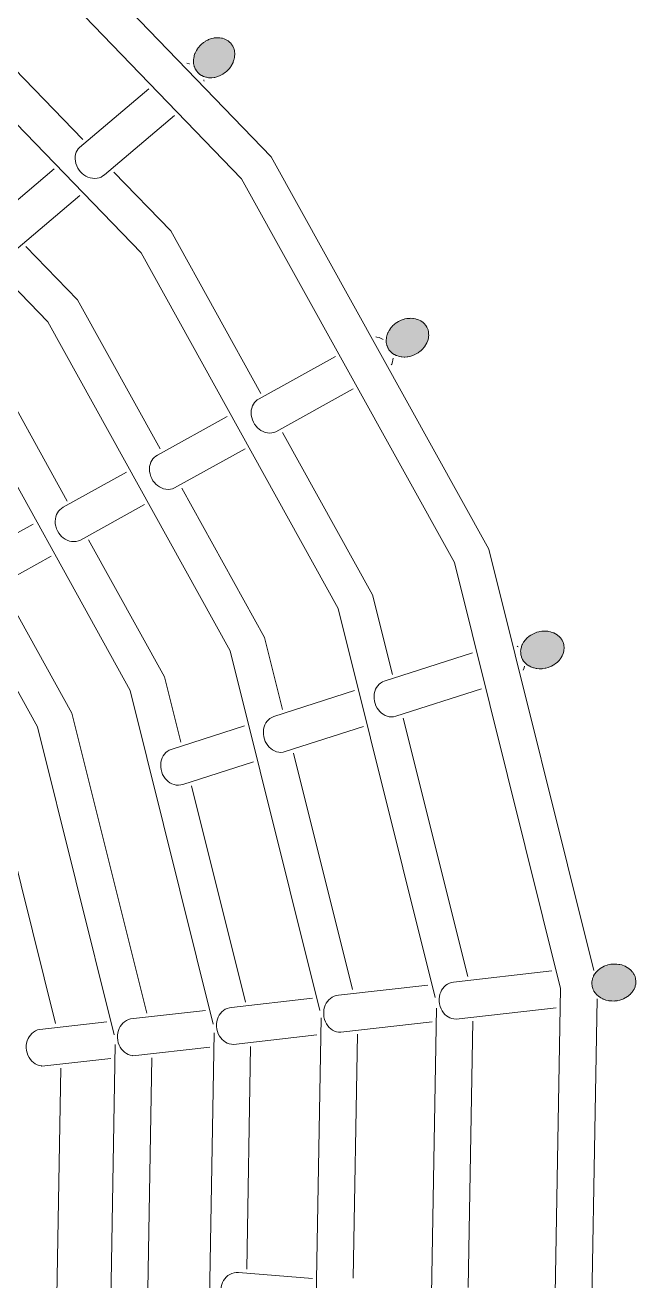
# Model space of a CAD drawing. Header units: millimetres. Extents: x -31757 to 121236, y -27283 to 63658.
# Drawn here: x 51693 to 51991, y 47316 to 47928 of the extents above; entities that cross this region are included whole.
import ezdxf

# ---------------------------------------------------------------- set-up
doc = ezdxf.new("R2010")
doc.units = ezdxf.units.MM
doc.layers.add('02_切断（家具）', color=8, linetype='Continuous', lineweight=18)
doc.layers.add('11_見えがかり（家具）', color=8, linetype='Continuous', lineweight=9)

msp = doc.modelspace()

# ---------------------------------------------------------------- hatches: boundary and pattern name
at = {"layer": '02_切断（家具）'}
for points in [[(51791.46, 47920.51), (51792.09, 47920.09), (51792.37, 47919.89), (51792.92, 47919.39), (51793.17, 47919.16), (51793.66, 47918.55), (51793.88, 47918.28), (51794.29, 47917.58), (51794.48, 47917.26), (51794.78, 47916.47), (51794.92, 47916.12), (51795.11, 47915.26), (51795.2, 47914.88), (51795.26, 47913.97), (51795.29, 47913.57), (51795.22, 47912.63), (51795.19, 47912.23), (51794.99, 47911.29), (51794.9, 47910.9), (51794.58, 47909.99), (51794.45, 47909.61), (51794.02, 47908.74), (51793.85, 47908.4), (51793.33, 47907.59), (51793.13, 47907.28), (51792.54, 47906.55), (51792.32, 47906.28), (51791.65, 47905.61), (51791.41, 47905.36), (51790.64, 47904.73), (51790.36, 47904.5), (51789.49, 47903.93), (51789.2, 47903.74), (51788.24, 47903.26), (51787.93, 47903.1), (51786.91, 47902.73), (51786.58, 47902.61), (51785.53, 47902.37), (51785.2, 47902.29), (51784.14, 47902.19), (51783.82, 47902.15), (51782.78, 47902.19), (51782.48, 47902.2), (51781.49, 47902.38), (51781.21, 47902.42), (51780.3, 47902.72), (51780.05, 47902.81), (51779.23, 47903.21), (51779.01, 47903.32), (51778.3, 47903.81), (51778.1, 47903.94), (51777.47, 47904.52), (51777.3, 47904.68), (51776.74, 47905.37), (51776.59, 47905.56), (51776.12, 47906.35), (51775.99, 47906.57), (51775.64, 47907.47), (51775.55, 47907.71), (51775.33, 47908.68), (51775.27, 47908.95), (51775.2, 47909.97), (51775.18, 47910.26), (51775.26, 47911.3), (51775.28, 47911.6), (51775.5, 47912.62), (51775.57, 47912.93), (51775.92, 47913.91), (51776.02, 47914.22), (51776.48, 47915.14), (51776.62, 47915.43), (51777.17, 47916.27), (51777.34, 47916.55), (51777.95, 47917.3), (51778.15, 47917.55), (51778.83, 47918.23), (51779.06, 47918.47), (51779.83, 47919.1), (51780.11, 47919.33), (51780.96, 47919.88), (51781.27, 47920.09), (51782.19, 47920.55), (51782.54, 47920.73), (51783.51, 47921.08), (51783.89, 47921.22), (51784.87, 47921.45), (51785.27, 47921.54), (51786.24, 47921.64), (51786.65, 47921.68), (51787.59, 47921.64), (51787.99, 47921.63), (51788.88, 47921.47), (51789.26, 47921.41), (51790.07, 47921.14), (51790.42, 47921.03), (51791.14, 47920.67)], [(51885.87, 47783.77), (51886.5, 47783.33), (51886.79, 47783.13), (51887.35, 47782.62), (51887.6, 47782.39), (51888.1, 47781.78), (51888.32, 47781.51), (51888.73, 47780.81), (51888.92, 47780.5), (51889.22, 47779.72), (51889.36, 47779.37), (51889.54, 47778.53), (51889.63, 47778.16), (51889.68, 47777.28), (51889.7, 47776.88), (51889.61, 47775.98), (51889.58, 47775.59), (51889.36, 47774.69), (51889.27, 47774.3), (51888.92, 47773.43), (51888.78, 47773.06), (51888.33, 47772.24), (51888.14, 47771.9), (51887.6, 47771.15), (51887.39, 47770.85), (51886.78, 47770.17), (51886.54, 47769.9), (51885.85, 47769.28), (51885.59, 47769.04), (51884.8, 47768.46), (51884.51, 47768.24), (51883.61, 47767.73), (51883.3, 47767.54), (51882.32, 47767.11), (51881.98, 47766.96), (51880.94, 47766.64), (51880.59, 47766.54), (51879.51, 47766.34), (51879.17, 47766.27), (51878.08, 47766.21), (51877.74, 47766.19), (51876.68, 47766.26), (51876.37, 47766.28), (51875.36, 47766.49), (51875.07, 47766.55), (51874.14, 47766.87), (51873.87, 47766.96), (51873.05, 47767.38), (51872.81, 47767.49), (51872.09, 47767.99), (51871.89, 47768.13), (51871.25, 47768.71), (51871.08, 47768.87), (51870.51, 47769.57), (51870.36, 47769.75), (51869.89, 47770.55), (51869.76, 47770.76), (51869.42, 47771.65), (51869.32, 47771.89), (51869.11, 47772.84), (51869.05, 47773.1), (51869, 47774.1), (51868.98, 47774.38), (51869.08, 47775.39), (51869.1, 47775.67), (51869.34, 47776.67), (51869.42, 47776.96), (51869.79, 47777.91), (51869.9, 47778.2), (51870.39, 47779.08), (51870.54, 47779.36), (51871.11, 47780.16), (51871.29, 47780.41), (51871.93, 47781.13), (51872.14, 47781.36), (51872.85, 47782), (51873.09, 47782.22), (51873.89, 47782.81), (51874.17, 47783.02), (51875.07, 47783.53), (51875.38, 47783.72), (51876.35, 47784.14), (51876.7, 47784.3), (51877.71, 47784.61), (51878.09, 47784.72), (51879.11, 47784.91), (51879.51, 47784.99), (51880.53, 47785.04), (51880.94, 47785.07), (51881.91, 47785), (51882.31, 47784.98), (51883.23, 47784.79), (51883.61, 47784.71), (51884.44, 47784.43), (51884.81, 47784.3), (51885.54, 47783.93)], [(51951.69, 47631.3), (51952.35, 47630.85), (51952.64, 47630.65), (51953.22, 47630.12), (51953.47, 47629.89), (51953.98, 47629.28), (51954.21, 47629), (51954.64, 47628.3), (51954.83, 47627.99), (51955.14, 47627.22), (51955.28, 47626.87), (51955.48, 47626.05), (51955.56, 47625.68), (51955.62, 47624.81), (51955.64, 47624.43), (51955.56, 47623.55), (51955.52, 47623.16), (51955.3, 47622.3), (51955.21, 47621.92), (51954.86, 47621.09), (51954.72, 47620.73), (51954.26, 47619.95), (51954.07, 47619.62), (51953.53, 47618.91), (51953.3, 47618.61), (51952.69, 47617.98), (51952.44, 47617.72), (51951.75, 47617.15), (51951.47, 47616.92), (51950.67, 47616.39), (51950.37, 47616.18), (51949.46, 47615.72), (51949.13, 47615.54), (51948.14, 47615.17), (51947.79, 47615.03), (51946.73, 47614.76), (51946.37, 47614.66), (51945.28, 47614.51), (51944.91, 47614.46), (51943.81, 47614.44), (51943.45, 47614.44), (51942.38, 47614.55), (51942.04, 47614.58), (51941.02, 47614.82), (51940.71, 47614.89), (51939.77, 47615.23), (51939.49, 47615.34), (51938.65, 47615.78), (51938.4, 47615.9), (51937.67, 47616.41), (51937.46, 47616.56), (51936.81, 47617.15), (51936.62, 47617.32), (51936.04, 47618.02), (51935.88, 47618.21), (51935.4, 47619), (51935.27, 47619.22), (51934.91, 47620.1), (51934.81, 47620.33), (51934.6, 47621.28), (51934.54, 47621.53), (51934.47, 47622.51), (51934.46, 47622.78), (51934.55, 47623.77), (51934.57, 47624.04), (51934.82, 47625.01), (51934.89, 47625.29), (51935.27, 47626.21), (51935.38, 47626.48), (51935.88, 47627.33), (51936.03, 47627.59), (51936.62, 47628.36), (51936.8, 47628.59), (51937.45, 47629.27), (51937.66, 47629.48), (51938.39, 47630.09), (51938.62, 47630.29), (51939.46, 47630.84), (51939.73, 47631.03), (51940.65, 47631.5), (51940.97, 47631.66), (51941.96, 47632.04), (51942.31, 47632.18), (51943.35, 47632.45), (51943.73, 47632.54), (51944.79, 47632.69), (51945.19, 47632.74), (51946.24, 47632.76), (51946.64, 47632.77), (51947.65, 47632.67), (51948.05, 47632.62), (51949, 47632.41), (51949.39, 47632.32), (51950.24, 47632), (51950.61, 47631.87), (51951.37, 47631.48)], [(51986.39, 47469.04), (51987.08, 47468.56), (51987.37, 47468.35), (51987.97, 47467.81), (51988.23, 47467.57), (51988.77, 47466.95), (51989, 47466.67), (51989.45, 47465.96), (51989.65, 47465.65), (51989.99, 47464.88), (51990.14, 47464.53), (51990.35, 47463.71), (51990.45, 47463.34), (51990.53, 47462.49), (51990.56, 47462.1), (51990.5, 47461.25), (51990.47, 47460.86), (51990.27, 47460.02), (51990.18, 47459.65), (51989.85, 47458.84), (51989.71, 47458.49), (51989.27, 47457.74), (51989.08, 47457.42), (51988.55, 47456.74), (51988.32, 47456.45), (51987.72, 47455.86), (51987.47, 47455.61), (51986.79, 47455.07), (51986.51, 47454.85), (51985.72, 47454.36), (51985.4, 47454.16), (51984.51, 47453.74), (51984.16, 47453.57), (51983.18, 47453.24), (51982.81, 47453.12), (51981.77, 47452.89), (51981.38, 47452.81), (51980.29, 47452.7), (51979.91, 47452.66), (51978.81, 47452.69), (51978.44, 47452.69), (51977.36, 47452.84), (51977, 47452.89), (51975.97, 47453.15), (51975.65, 47453.24), (51974.69, 47453.61), (51974.4, 47453.72), (51973.54, 47454.18), (51973.28, 47454.32), (51972.53, 47454.85), (51972.31, 47455), (51971.63, 47455.61), (51971.44, 47455.78), (51970.84, 47456.49), (51970.67, 47456.69), (51970.16, 47457.49), (51970.02, 47457.71), (51969.64, 47458.59), (51969.53, 47458.83), (51969.29, 47459.77), (51969.22, 47460.02), (51969.14, 47460.99), (51969.11, 47461.25), (51969.18, 47462.23), (51969.2, 47462.5), (51969.43, 47463.45), (51969.49, 47463.71), (51969.86, 47464.62), (51969.96, 47464.87), (51970.45, 47465.7), (51970.59, 47465.94), (51971.18, 47466.69), (51971.35, 47466.91), (51972, 47467.56), (51972.2, 47467.75), (51972.94, 47468.33), (51973.16, 47468.51), (51974, 47469.03), (51974.27, 47469.2), (51975.2, 47469.64), (51975.51, 47469.78), (51976.52, 47470.13), (51976.86, 47470.24), (51977.92, 47470.47), (51978.29, 47470.55), (51979.37, 47470.66), (51979.76, 47470.69), (51980.83, 47470.67), (51981.24, 47470.67), (51982.27, 47470.53), (51982.67, 47470.47), (51983.64, 47470.22), (51984.03, 47470.12), (51984.91, 47469.78), (51985.28, 47469.63), (51986.06, 47469.21)]]:
    msp.add_hatch(color=8, dxfattribs=at).paths.add_polyline_path(points)

# ---------------------------------------------------------------- linework, layer by layer
for points in [[(51791.46, 47920.51), (51792.09, 47920.09), (51792.37, 47919.89), (51792.92, 47919.39), (51793.17, 47919.16), (51793.66, 47918.55), (51793.88, 47918.28), (51794.29, 47917.58), (51794.48, 47917.26), (51794.78, 47916.47), (51794.92, 47916.12), (51795.11, 47915.26), (51795.2, 47914.88), (51795.26, 47913.97), (51795.29, 47913.57), (51795.22, 47912.63), (51795.19, 47912.23), (51794.99, 47911.29), (51794.9, 47910.9), (51794.58, 47909.99), (51794.45, 47909.61), (51794.02, 47908.74), (51793.85, 47908.4), (51793.33, 47907.59), (51793.13, 47907.28), (51792.54, 47906.55), (51792.32, 47906.28), (51791.65, 47905.61), (51791.41, 47905.36), (51790.64, 47904.73), (51790.36, 47904.5), (51789.49, 47903.93), (51789.2, 47903.74), (51788.24, 47903.26), (51787.93, 47903.1), (51786.91, 47902.73), (51786.58, 47902.61), (51785.53, 47902.37), (51785.2, 47902.29), (51784.14, 47902.19), (51783.82, 47902.15), (51782.78, 47902.19), (51782.48, 47902.2), (51781.49, 47902.38), (51781.21, 47902.42), (51780.3, 47902.72), (51780.05, 47902.81), (51779.23, 47903.21), (51779.01, 47903.32), (51778.3, 47903.81), (51778.1, 47903.94), (51777.47, 47904.52), (51777.3, 47904.68), (51776.74, 47905.37), (51776.59, 47905.56), (51776.12, 47906.35), (51775.99, 47906.57), (51775.64, 47907.47), (51775.55, 47907.71), (51775.33, 47908.68), (51775.27, 47908.95), (51775.2, 47909.97), (51775.18, 47910.26), (51775.26, 47911.3), (51775.28, 47911.6), (51775.5, 47912.62), (51775.57, 47912.93), (51775.92, 47913.91), (51776.02, 47914.22), (51776.48, 47915.14), (51776.62, 47915.43), (51777.17, 47916.27), (51777.34, 47916.55), (51777.95, 47917.3), (51778.15, 47917.55), (51778.83, 47918.23), (51779.06, 47918.47), (51779.83, 47919.1), (51780.11, 47919.33), (51780.96, 47919.88), (51781.27, 47920.09), (51782.19, 47920.55), (51782.54, 47920.73), (51783.51, 47921.08), (51783.89, 47921.22), (51784.87, 47921.45), (51785.27, 47921.54), (51786.24, 47921.64), (51786.65, 47921.68), (51787.59, 47921.64), (51787.99, 47921.63), (51788.88, 47921.47), (51789.26, 47921.41), (51790.07, 47921.14), (51790.42, 47921.03), (51791.14, 47920.67), (51791.46, 47920.51)], [(51885.87, 47783.77), (51886.5, 47783.33), (51886.79, 47783.13), (51887.35, 47782.62), (51887.6, 47782.39), (51888.1, 47781.78), (51888.32, 47781.51), (51888.73, 47780.81), (51888.92, 47780.5), (51889.22, 47779.72), (51889.36, 47779.37), (51889.54, 47778.53), (51889.63, 47778.16), (51889.68, 47777.28), (51889.7, 47776.88), (51889.61, 47775.98), (51889.58, 47775.59), (51889.36, 47774.69), (51889.27, 47774.3), (51888.92, 47773.43), (51888.78, 47773.06), (51888.33, 47772.24), (51888.14, 47771.9), (51887.6, 47771.15), (51887.39, 47770.85), (51886.78, 47770.17), (51886.54, 47769.9), (51885.85, 47769.28), (51885.59, 47769.04), (51884.8, 47768.46), (51884.51, 47768.24), (51883.61, 47767.73), (51883.3, 47767.54), (51882.32, 47767.11), (51881.98, 47766.96), (51880.94, 47766.64), (51880.59, 47766.54), (51879.51, 47766.34), (51879.17, 47766.27), (51878.08, 47766.21), (51877.74, 47766.19), (51876.68, 47766.26), (51876.37, 47766.28), (51875.36, 47766.49), (51875.07, 47766.55), (51874.14, 47766.87), (51873.87, 47766.96), (51873.05, 47767.38), (51872.81, 47767.49), (51872.09, 47767.99), (51871.89, 47768.13), (51871.25, 47768.71), (51871.08, 47768.87), (51870.51, 47769.57), (51870.36, 47769.75), (51869.89, 47770.55), (51869.76, 47770.76), (51869.42, 47771.65), (51869.32, 47771.89), (51869.11, 47772.84), (51869.05, 47773.1), (51869, 47774.1), (51868.98, 47774.38), (51869.08, 47775.39), (51869.1, 47775.67), (51869.34, 47776.67), (51869.42, 47776.96), (51869.79, 47777.91), (51869.9, 47778.2), (51870.39, 47779.08), (51870.54, 47779.36), (51871.11, 47780.16), (51871.29, 47780.41), (51871.93, 47781.13), (51872.14, 47781.36), (51872.85, 47782), (51873.09, 47782.22), (51873.89, 47782.81), (51874.17, 47783.02), (51875.07, 47783.53), (51875.38, 47783.72), (51876.35, 47784.14), (51876.7, 47784.3), (51877.71, 47784.61), (51878.09, 47784.72), (51879.11, 47784.91), (51879.51, 47784.99), (51880.53, 47785.04), (51880.94, 47785.07), (51881.91, 47785), (51882.31, 47784.98), (51883.23, 47784.79), (51883.61, 47784.71), (51884.44, 47784.43), (51884.81, 47784.3), (51885.54, 47783.93), (51885.87, 47783.77)], [(51951.69, 47631.3), (51952.35, 47630.85), (51952.64, 47630.65), (51953.22, 47630.12), (51953.47, 47629.89), (51953.98, 47629.28), (51954.21, 47629), (51954.64, 47628.3), (51954.83, 47627.99), (51955.14, 47627.22), (51955.28, 47626.87), (51955.48, 47626.05), (51955.56, 47625.68), (51955.62, 47624.81), (51955.64, 47624.43), (51955.56, 47623.55), (51955.52, 47623.16), (51955.3, 47622.3), (51955.21, 47621.92), (51954.86, 47621.09), (51954.72, 47620.73), (51954.26, 47619.95), (51954.07, 47619.62), (51953.53, 47618.91), (51953.3, 47618.61), (51952.69, 47617.98), (51952.44, 47617.72), (51951.75, 47617.15), (51951.47, 47616.92), (51950.67, 47616.39), (51950.37, 47616.18), (51949.46, 47615.72), (51949.13, 47615.54), (51948.14, 47615.17), (51947.79, 47615.03), (51946.73, 47614.76), (51946.37, 47614.66), (51945.28, 47614.51), (51944.91, 47614.46), (51943.81, 47614.44), (51943.45, 47614.44), (51942.38, 47614.55), (51942.04, 47614.58), (51941.02, 47614.82), (51940.71, 47614.89), (51939.77, 47615.23), (51939.49, 47615.34), (51938.65, 47615.78), (51938.4, 47615.9), (51937.67, 47616.41), (51937.46, 47616.56), (51936.81, 47617.15), (51936.62, 47617.32), (51936.04, 47618.02), (51935.88, 47618.21), (51935.4, 47619), (51935.27, 47619.22), (51934.91, 47620.1), (51934.81, 47620.33), (51934.6, 47621.28), (51934.54, 47621.53), (51934.47, 47622.51), (51934.46, 47622.78), (51934.55, 47623.77), (51934.57, 47624.04), (51934.82, 47625.01), (51934.89, 47625.29), (51935.27, 47626.21), (51935.38, 47626.48), (51935.88, 47627.33), (51936.03, 47627.59), (51936.62, 47628.36), (51936.8, 47628.59), (51937.45, 47629.27), (51937.66, 47629.48), (51938.39, 47630.09), (51938.62, 47630.29), (51939.46, 47630.84), (51939.73, 47631.03), (51940.65, 47631.5), (51940.97, 47631.66), (51941.96, 47632.04), (51942.31, 47632.18), (51943.35, 47632.45), (51943.73, 47632.54), (51944.79, 47632.69), (51945.19, 47632.74), (51946.24, 47632.76), (51946.64, 47632.77), (51947.65, 47632.67), (51948.05, 47632.62), (51949, 47632.41), (51949.39, 47632.32), (51950.24, 47632), (51950.61, 47631.87), (51951.37, 47631.48), (51951.69, 47631.3)], [(51986.39, 47469.04), (51987.08, 47468.56), (51987.37, 47468.35), (51987.97, 47467.81), (51988.23, 47467.57), (51988.77, 47466.95), (51989, 47466.67), (51989.45, 47465.96), (51989.65, 47465.65), (51989.99, 47464.88), (51990.14, 47464.53), (51990.35, 47463.71), (51990.45, 47463.34), (51990.53, 47462.49), (51990.56, 47462.1), (51990.5, 47461.25), (51990.47, 47460.86), (51990.27, 47460.02), (51990.18, 47459.65), (51989.85, 47458.84), (51989.71, 47458.49), (51989.27, 47457.74), (51989.08, 47457.42), (51988.55, 47456.74), (51988.32, 47456.45), (51987.72, 47455.86), (51987.47, 47455.61), (51986.79, 47455.07), (51986.51, 47454.85), (51985.72, 47454.36), (51985.4, 47454.16), (51984.51, 47453.74), (51984.16, 47453.57), (51983.18, 47453.24), (51982.81, 47453.12), (51981.77, 47452.89), (51981.38, 47452.81), (51980.29, 47452.7), (51979.91, 47452.66), (51978.81, 47452.69), (51978.44, 47452.69), (51977.36, 47452.84), (51977, 47452.89), (51975.97, 47453.15), (51975.65, 47453.24), (51974.69, 47453.61), (51974.4, 47453.72), (51973.54, 47454.18), (51973.28, 47454.32), (51972.53, 47454.85), (51972.31, 47455), (51971.63, 47455.61), (51971.44, 47455.78), (51970.84, 47456.49), (51970.67, 47456.69), (51970.16, 47457.49), (51970.02, 47457.71), (51969.64, 47458.59), (51969.53, 47458.83), (51969.29, 47459.77), (51969.22, 47460.02), (51969.14, 47460.99), (51969.11, 47461.25), (51969.18, 47462.23), (51969.2, 47462.5), (51969.43, 47463.45), (51969.49, 47463.71), (51969.86, 47464.62), (51969.96, 47464.87), (51970.45, 47465.7), (51970.59, 47465.94), (51971.18, 47466.69), (51971.35, 47466.91), (51972, 47467.56), (51972.2, 47467.75), (51972.94, 47468.33), (51973.16, 47468.51), (51974, 47469.03), (51974.27, 47469.2), (51975.2, 47469.64), (51975.51, 47469.78), (51976.52, 47470.13), (51976.86, 47470.24), (51977.92, 47470.47), (51978.29, 47470.55), (51979.37, 47470.66), (51979.76, 47470.69), (51980.83, 47470.67), (51981.24, 47470.67), (51982.27, 47470.53), (51982.67, 47470.47), (51983.64, 47470.22), (51984.03, 47470.12), (51984.91, 47469.78), (51985.28, 47469.63), (51986.06, 47469.21), (51986.39, 47469.04)]]:
    msp.add_lwpolyline(points, dxfattribs=at)
at = {"layer": '11_見えがかり（家具）'}
for points in [[(50482.28, 46879.04), (50630.75, 46725.29), (50813.95, 46615.22), (51019.4, 46556.3), (51233.1, 46552.57), (51440.49, 46604.28), (51627.42, 46707.9), (51781.16, 46856.37), (51891.24, 47039.57), (51950.16, 47245.02), (51953.89, 47458.72), (51902.18, 47666.11), (51798.56, 47853.04), (51650.09, 48006.78), (51466.89, 48116.86), (51261.44, 48175.78), (51047.74, 48179.51), (50840.35, 48127.8), (50653.42, 48024.18), (50499.68, 47875.71)], [(51666.66, 48015.32), (51813.03, 47863.75), (51918.93, 47672.7), (51970.09, 47467.49)], [(51631.13, 47965.37), (51721.27, 47872.03)], [(51892.87, 47454.4), (51845.64, 47643.83), (51749.71, 47816.89), (51613.79, 47957.63)], [(51836.7, 47448.09), (51793.06, 47623.12), (51704.28, 47783.28), (51578.74, 47913.29)], [(51771.88, 47909.24), (51771.94, 47909.24), (51773.06, 47909.01), (51773.27, 47908.93)], [(51718.12, 47865.89), (51718.56, 47866.77), (51719.08, 47867.54), (51719.71, 47868.22), (51753.5, 47896.83)], [(51780.25, 47901.09), (51780.29, 47900.9), (51780.33, 47900.49)], [(51766.01, 47883.86), (51731.87, 47854.96), (51731.12, 47854.35), (51730.26, 47853.84), (51729.3, 47853.46), (51728.25, 47853.22), (51727.15, 47853.13), (51726.02, 47853.21), (51724.9, 47853.44), (51723.81, 47853.81), (51722.79, 47854.31), (51721.85, 47854.91), (51721.01, 47855.58), (51720.23, 47856.34), (51719.51, 47857.21), (51718.87, 47858.19), (51718.34, 47859.26), (51717.93, 47860.39), (51717.67, 47861.55), (51717.56, 47862.71), (51717.6, 47863.84), (51717.79, 47864.91), (51718.12, 47865.89)], [(51784.82, 47441.44), (51744.31, 47603.92), (51662.17, 47752.11), (51545.83, 47872.58)], [(51675.4, 47830.23), (51675.93, 47831.01), (51676.56, 47831.7), (51707.41, 47857.81)], [(51736.49, 47856.27), (51764.18, 47827.6), (51808.04, 47748.46)], [(51719.93, 47844.85), (51688.75, 47818.46), (51688, 47817.84), (51687.13, 47817.33), (51686.16, 47816.93), (51685.1, 47816.68), (51683.99, 47816.58), (51682.86, 47816.65), (51681.73, 47816.87), (51680.63, 47817.24), (51679.61, 47817.73), (51678.66, 47818.33), (51677.82, 47818.99), (51677.04, 47819.75), (51676.32, 47820.63), (51675.68, 47821.6), (51675.15, 47822.67), (51674.74, 47823.8), (51674.48, 47824.97), (51674.37, 47826.14), (51674.42, 47827.27), (51674.62, 47828.35), (51674.95, 47829.34), (51675.4, 47830.23)], [(51736.63, 47436.21), (51699.24, 47586.17), (51623.23, 47723.3), (51515.81, 47834.54)], [(51693.64, 47819.99), (51718.75, 47793.98), (51758.97, 47721.44)], [(51653.81, 47786.45), (51676.64, 47762.82), (51713.61, 47696.11)], [(51863.97, 47775.98), (51864.42, 47775.94), (51865.51, 47775.69), (51866.55, 47775.29), (51867.53, 47774.76), (51867.57, 47774.73)], [(51803.88, 47735.58), (51803.52, 47736.74), (51803.31, 47737.94), (51803.24, 47739.13), (51803.32, 47740.29), (51803.54, 47741.38), (51803.89, 47742.39), (51804.35, 47743.29), (51804.88, 47744.07), (51805.51, 47744.76), (51806.26, 47745.37), (51807.12, 47745.88), (51844.26, 47766.47)], [(51872.32, 47765.69), (51872.27, 47764.91), (51872.04, 47763.81), (51871.69, 47762.81), (51871.49, 47762.41)], [(51852.98, 47750.74), (51815.31, 47729.86), (51814.36, 47729.48), (51813.34, 47729.24), (51812.26, 47729.17), (51811.16, 47729.26), (51810.08, 47729.51), (51809.03, 47729.91), (51808.05, 47730.44), (51807.16, 47731.06), (51806.36, 47731.76), (51805.63, 47732.55), (51804.96, 47733.46), (51804.37, 47734.47), (51803.88, 47735.58)], [(51754.39, 47708.1), (51754.03, 47709.26), (51753.81, 47710.46), (51753.74, 47711.66), (51753.83, 47712.83), (51754.05, 47713.93), (51754.41, 47714.94), (51754.87, 47715.84), (51755.41, 47716.63), (51756.05, 47717.33), (51756.8, 47717.95), (51757.67, 47718.47), (51791.56, 47737.26)], [(51818.55, 47729.5), (51862.38, 47650.43), (51872.04, 47611.7)], [(51800.28, 47721.52), (51765.92, 47702.47), (51764.96, 47702.08), (51763.92, 47701.84), (51762.83, 47701.75), (51761.73, 47701.83), (51760.63, 47702.08), (51759.58, 47702.47), (51758.59, 47702.98), (51757.69, 47703.6), (51756.88, 47704.3), (51756.15, 47705.09), (51755.47, 47705.99), (51754.88, 47707), (51754.39, 47708.1)], [(51708.49, 47682.62), (51708.13, 47683.78), (51707.91, 47684.98), (51707.85, 47686.18), (51707.93, 47687.35), (51708.16, 47688.46), (51708.52, 47689.48), (51708.99, 47690.39), (51709.54, 47691.19), (51710.18, 47691.89), (51710.95, 47692.53), (51711.82, 47693.06), (51742.56, 47710.1)], [(51769.56, 47702.33), (51809.81, 47629.72), (51818.57, 47594.58)], [(51751.28, 47694.36), (51720.12, 47677.09), (51719.15, 47676.68), (51718.1, 47676.43), (51717, 47676.33), (51715.88, 47676.4), (51714.78, 47676.63), (51713.72, 47677.02), (51712.72, 47677.52), (51711.81, 47678.14), (51711, 47678.83), (51710.26, 47679.61), (51709.58, 47680.51), (51708.98, 47681.52), (51708.49, 47682.62)], [(51665.69, 47660.22), (51665.47, 47661.42), (51665.41, 47662.63), (51665.5, 47663.8), (51665.73, 47664.91), (51666.1, 47665.94), (51666.57, 47666.86), (51667.13, 47667.66), (51667.78, 47668.38), (51668.55, 47669.02), (51669.43, 47669.56), (51697.13, 47684.91)], [(51724.13, 47677.14), (51761.06, 47610.52), (51768.99, 47578.71)], [(51705.85, 47669.18), (51677.78, 47653.61), (51676.8, 47653.2), (51675.74, 47652.93), (51674.63, 47652.83), (51673.51, 47652.89), (51672.39, 47653.11), (51671.32, 47653.48), (51670.32, 47653.99), (51669.4, 47654.59), (51668.58, 47655.28), (51667.84, 47656.05), (51667.15, 47656.95), (51666.55, 47657.96), (51666.06, 47659.06), (51665.69, 47660.22)], [(51682.13, 47653.85), (51715.99, 47592.76), (51752.41, 47446.69)], [(51643.45, 47632.41), (51674.49, 47576.42), (51708.09, 47441.66)], [(51863.61, 47597.49), (51863.3, 47598.68), (51863.12, 47599.9), (51863.1, 47601.12), (51863.22, 47602.3), (51863.48, 47603.42), (51863.86, 47604.45), (51864.34, 47605.37), (51864.89, 47606.17), (51865.53, 47606.87), (51866.29, 47607.5), (51867.14, 47608.02), (51868.09, 47608.42), (51911.07, 47622.18)], [(51932.76, 47625.51), (51932.97, 47625.35), (51933.25, 47625.09)], [(51936.35, 47615.77), (51936.13, 47614.82), (51935.75, 47613.79), (51935.7, 47613.69)], [(51809.71, 47580.18), (51809.4, 47581.37), (51809.22, 47582.59), (51809.2, 47583.81), (51809.32, 47585), (51809.58, 47586.13), (51809.96, 47587.16), (51810.44, 47588.08), (51811, 47588.89), (51811.65, 47589.6), (51812.41, 47590.24), (51813.27, 47590.77), (51814.23, 47591.18), (51853.56, 47603.77)], [(51915.44, 47604.67), (51873.64, 47591.3), (51872.63, 47591.05), (51871.57, 47590.98), (51870.5, 47591.06), (51869.45, 47591.32), (51868.44, 47591.72), (51867.5, 47592.25), (51866.65, 47592.89), (51865.89, 47593.6), (51865.21, 47594.41), (51864.58, 47595.33), (51864.04, 47596.37), (51863.61, 47597.49)], [(51877.34, 47590.45), (51908.71, 47464.63)], [(51759.73, 47564.13), (51759.41, 47565.32), (51759.23, 47566.54), (51759.21, 47567.77), (51759.33, 47568.96), (51759.59, 47570.08), (51759.97, 47571.12), (51760.46, 47572.05), (51761.03, 47572.87), (51761.68, 47573.59), (51762.45, 47574.23), (51763.32, 47574.78), (51764.29, 47575.19), (51800.09, 47586.65)], [(51857.93, 47586.27), (51819.87, 47574.08), (51818.84, 47573.83), (51817.77, 47573.74), (51816.69, 47573.82), (51815.63, 47574.06), (51814.61, 47574.46), (51813.65, 47574.98), (51812.79, 47575.61), (51812.03, 47576.32), (51811.34, 47577.12), (51810.7, 47578.04), (51810.15, 47579.06), (51809.71, 47580.18)], [(51823.87, 47573.33), (51852.57, 47458.23)], [(51804.46, 47569.15), (51770.01, 47558.12), (51768.97, 47557.86), (51767.89, 47557.76), (51766.8, 47557.83), (51765.72, 47558.06), (51764.69, 47558.45), (51763.73, 47558.96), (51762.85, 47559.58), (51762.08, 47560.28), (51761.38, 47561.08), (51760.74, 47561.99), (51760.18, 47563.02), (51759.73, 47564.13)], [(51774.29, 47557.45), (51800.54, 47452.16)], [(51895.26, 47450.07), (51894.97, 47451.27), (51894.81, 47452.5), (51894.8, 47453.73), (51894.93, 47454.91), (51895.19, 47456.03), (51895.55, 47457.06), (51896, 47457.99), (51896.55, 47458.84), (51897.2, 47459.63), (51897.97, 47460.34), (51898.85, 47460.94), (51899.8, 47461.4), (51900.81, 47461.7), (51901.85, 47461.84), (51949.69, 47467.29)], [(51839.01, 47443.72), (51838.72, 47444.92), (51838.57, 47446.15), (51838.57, 47447.37), (51838.71, 47448.56), (51838.97, 47449.68), (51839.35, 47450.71), (51839.81, 47451.63), (51840.37, 47452.48), (51841.04, 47453.27), (51841.83, 47453.97), (51842.71, 47454.57), (51843.68, 47455.02), (51844.71, 47455.32), (51845.76, 47455.44), (51889.31, 47460.41)], [(51786.84, 47437.83), (51786.55, 47439.03), (51786.41, 47440.26), (51786.42, 47441.49), (51786.57, 47442.67), (51786.84, 47443.79), (51787.23, 47444.82), (51787.7, 47445.74), (51788.27, 47446.58), (51788.96, 47447.37), (51789.76, 47448.07), (51790.66, 47448.65), (51791.65, 47449.1), (51792.69, 47449.39), (51793.76, 47449.52), (51833.17, 47454.01)], [(51971.65, 47453.77), (51967.96, 47242.36), (51907.75, 47032.39), (51798.76, 46851)], [(51951.72, 47449.43), (51903.04, 47443.89), (51901.99, 47443.92), (51900.98, 47444.12), (51900.01, 47444.46), (51899.12, 47444.92), (51898.31, 47445.48), (51897.57, 47446.15), (51896.87, 47446.96), (51896.23, 47447.89), (51895.69, 47448.93), (51895.26, 47450.07)], [(51690.29, 46930.9), (51783.69, 47086.34), (51834.16, 47262.36), (51837.34, 47444.5)], [(51734.16, 46895.12), (51835.51, 47063.81), (51890.05, 47254.01), (51893.46, 47449.19)], [(51738.6, 47432.39), (51738.32, 47433.59), (51738.18, 47434.82), (51738.2, 47436.05), (51738.36, 47437.23), (51738.65, 47438.35), (51739.05, 47439.37), (51739.53, 47440.29), (51740.11, 47441.13), (51740.82, 47441.91), (51741.63, 47442.61), (51742.55, 47443.19), (51743.55, 47443.63), (51744.6, 47443.92), (51781.11, 47448.08)], [(51891.34, 47442.56), (51846.84, 47437.49), (51845.78, 47437.53), (51844.75, 47437.73), (51843.78, 47438.07), (51842.88, 47438.54), (51842.07, 47439.11), (51841.32, 47439.79), (51840.61, 47440.6), (51839.97, 47441.53), (51839.43, 47442.58), (51839.01, 47443.72)], [(51694.17, 47427.38), (51693.9, 47428.58), (51693.77, 47429.82), (51693.79, 47431.04), (51693.96, 47432.22), (51694.26, 47433.34), (51694.67, 47434.36), (51695.17, 47435.27), (51695.77, 47436.11), (51696.48, 47436.89), (51697.31, 47437.58), (51698.24, 47438.16), (51699.25, 47438.6), (51700.33, 47438.88), (51732.98, 47442.6)], [(51835.2, 47436.16), (51794.73, 47431.55), (51793.66, 47431.6), (51792.62, 47431.81), (51791.63, 47432.16), (51790.72, 47432.63), (51789.9, 47433.21), (51789.15, 47433.89), (51788.44, 47434.7), (51787.8, 47435.64), (51787.26, 47436.69), (51786.84, 47437.83)], [(51911.19, 47442.8), (51908.93, 47313.15)], [(51611.87, 46994.48), (51691.22, 47126.54), (51734.44, 47277.26), (51737.13, 47431.5)], [(51649.39, 46963.68), (51735.64, 47107.23), (51782.34, 47270.1), (51785.26, 47437.15)], [(51783.14, 47430.23), (51745.64, 47425.96), (51745.61, 47426.09), (51744.41, 47426.33), (51743.41, 47426.69), (51742.5, 47427.17), (51741.67, 47427.75), (51740.91, 47428.43), (51740.2, 47429.25), (51739.56, 47430.19), (51739.02, 47431.24), (51738.6, 47432.39)], [(51855.05, 47436.54), (51852.98, 47317.8)], [(51735.01, 47424.74), (51701.28, 47420.9), (51701.25, 47421.04), (51700.01, 47421.29), (51699.01, 47421.66), (51698.08, 47422.14), (51697.25, 47422.72), (51696.49, 47423.41), (51695.77, 47424.23), (51695.13, 47425.17), (51694.59, 47426.23), (51694.17, 47427.38)], [(51802.99, 47430.61), (51801.1, 47322.12)], [(51710.55, 47419.94), (51708.13, 47281.2), (51690.42, 47219.45)], [(51754.87, 47424.99), (51752.24, 47274.6), (51732.99, 47207.46)], [(51788.73, 47308.68), (51788.48, 47309.88), (51788.38, 47311.11), (51788.42, 47312.34), (51788.61, 47313.53), (51788.92, 47314.65), (51789.34, 47315.69), (51789.84, 47316.62), (51790.44, 47317.47), (51791.15, 47318.28), (51791.97, 47318.99), (51792.89, 47319.6), (51793.89, 47320.07), (51794.94, 47320.38), (51796.01, 47320.53), (51797.08, 47320.51), (51833.13, 47317.51)]]:
    msp.add_lwpolyline(points, dxfattribs=at)

doc.saveas('drawing.dxf')
